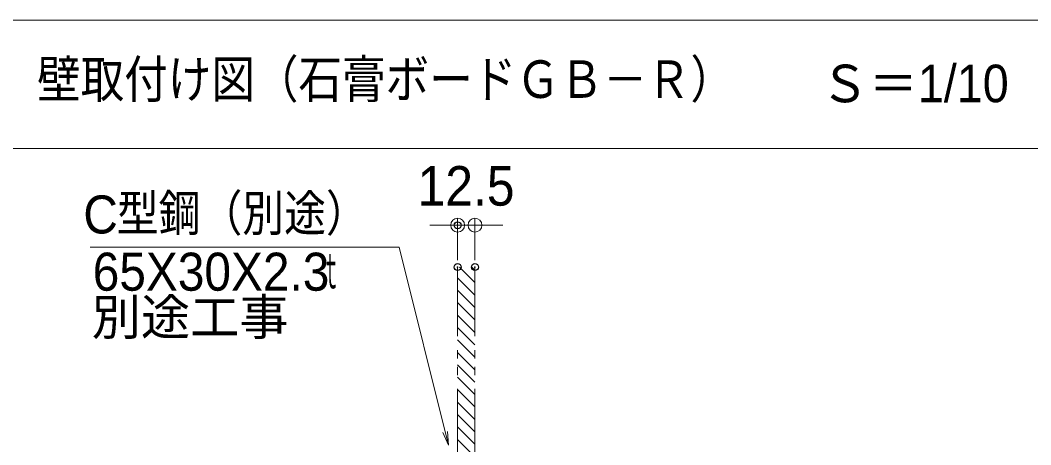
# Model space of a CAD drawing. Units: millimetres, scale not verified. Extents: x -2000 to 2000, y -1385 to 1385.
# Drawn here: x 542 to 1271, y 1078 to 1385 of the extents above; entities that cross this region are included whole.
import ezdxf
from ezdxf.enums import TextEntityAlignment as Align

# ---------------------------------------------------------------- set-up
doc = ezdxf.new("R2010")
doc.units = ezdxf.units.MM
doc.header["$LTSCALE"] = 10
doc.header["$PDMODE"] = 32
doc.header["$PDSIZE"] = 5
doc.linetypes.add('DOUBLE_CHAIN1', pattern=[8.8, 5, -1, 0.6, -0.6, 0.6, -1])
for name, color, linetype, lineweight in [('0-2_09寸法A', 3, 'Continuous', 9), ('0-3_0', 7, 'Continuous', 9), ('0-6_zumenwaku', 6, 'Continuous', 9)]:
    doc.layers.add(name, color=color, linetype=linetype, lineweight=lineweight)
doc.layers.add('0-4_Defpoints', color=7, linetype='Continuous')
doc.layers.add('0-7_moji', color=2, linetype='Continuous')
doc.styles.add('Arial', font='')
doc.styles.add('ＭＳ Ｐゴシック', font='')
doc.styles.get('Arial').set_extended_font_data('Arial')
doc.styles.get('ＭＳ Ｐゴシック').set_extended_font_data('MS PGothic')

# ---------------------------------------------------------------- blocks, each defined once
blk = doc.blocks.new('_ORIGIN')
at = {"layer": '0-3_0', "color": 3}
blk.add_line((0, 0), (-10, 0), dxfattribs=at)
blk.add_circle((0, 0), 5, dxfattribs=at)
blk = doc.blocks.new('_OPEN')
at = {"layer": '0-3_0'}
blk.add_line((0, 0), (-10, 0), dxfattribs=at)
blk.add_lwpolyline([(-10, 1.67), (0, 0), (-10, -1.67)], dxfattribs=at)

msp = doc.modelspace()

# ---------------------------------------------------------------- linework, layer by layer
at = {"layer": '0-2_09寸法A'}
for p, q in [((857.27, 1211.7), (857.27, 1241.92)), ((869.77, 1211.7), (869.77, 1241.92)), ((847.27, 1236.92), (837.27, 1236.92)), ((869.77, 1236.92), (857.27, 1236.92)), ((879.77, 1236.92), (889.77, 1236.92))]:
    msp.add_line(p, q, dxfattribs=at)
at = {"layer": '0-3_0', "color": 1, "linetype": 'DOUBLE_CHAIN1'}
for p, q in [((857.27, 1206.7), (857.27, 637.39)), ((869.77, 1206.7), (869.77, 637.39))]:
    msp.add_line(p, q, dxfattribs=at)
at = {"layer": '0-3_0'}
for p, q in [((869.77, 1195.48), (858.55, 1206.7)), ((869.77, 1204.46), (867.53, 1206.7)), ((869.77, 1186.5), (857.27, 1199)), ((869.77, 1177.52), (857.27, 1190.02)), ((869.77, 1168.54), (857.27, 1181.04)), ((869.77, 1159.55), (857.27, 1172.05)), ((869.77, 1150.57), (857.27, 1163.07)), ((869.77, 1141.59), (857.27, 1154.09)), ((869.77, 1132.61), (857.27, 1145.11)), ((869.77, 1123.63), (857.27, 1136.13)), ((869.77, 1114.65), (857.27, 1127.15)), ((869.77, 1105.67), (857.27, 1118.17)), ((869.77, 1096.69), (857.27, 1109.19)), ((869.77, 1087.71), (857.27, 1100.21)), ((869.77, 1078.73), (857.27, 1091.23)), ((869.77, 1069.75), (857.27, 1082.25))]:
    msp.add_line(p, q, dxfattribs=at)
msp.add_lwpolyline([(592.04, 1221.02), (815, 1221.02), (850.52, 1078.95)], dxfattribs=at)
at = {"layer": '0-4_Defpoints'}
for p in [(857.27, 1236.92), (857.27, 1206.7), (869.77, 1206.7)]:
    msp.add_point(p, dxfattribs=at)
at = {"layer": '0-6_zumenwaku'}
msp.add_line((-1997.87, 1292.35), (1290.13, 1292.35), dxfattribs=at)
msp.add_lwpolyline([(-1999.87, -1385.03), (2000.13, -1385.03), (2000.13, 1384.97), (-1999.87, 1384.97)], close=True, dxfattribs=at)

# ---------------------------------------------------------------- block references
at = {"layer": '0-2_09寸法A'}
msp.add_blockref('_ORIGIN', (857.27, 1236.92), dxfattribs=at)
at = {"layer": '0-2_09寸法A', "rotation": 180}
msp.add_blockref('_ORIGIN', (869.77, 1236.92), dxfattribs=at)
at = {"layer": '0-3_0', "rotation": 284.41574}
msp.add_blockref('_OPEN', (850.77, 1077.98), dxfattribs=at)

# ---------------------------------------------------------------- texts
at = {"layer": '0-2_09寸法A', "color": 1, "style": 'Arial', "width": 0.9}
msp.add_text('12.5', height=28.59, dxfattribs=at).set_placement((828.37, 1242.48), align=Align.BOTTOM_LEFT)
at = {"layer": '0-3_0'}
for s, height, style, width, p in [('型鋼（別途）', 26.03, 'ＭＳ Ｐゴシック', 0.85, (611.34, 1224.84)), ('C', 27.45, 'Arial', 0.9, (587.15, 1222.73)), ('65X30X2.3', 27.45, 'Arial', 0.9, (593.94, 1181.4)), ('ｔ', 26.03, 'ＭＳ Ｐゴシック', 0.35, (759.68, 1183.51))]:
    msp.add_text(s, height=height, dxfattribs=dict(at, style=style, width=width)).set_placement(p, align=Align.BOTTOM_LEFT)
at = {"layer": '0-3_0', "style": 'ＭＳ Ｐゴシック'}
msp.add_text('別途工事', height=26.03, dxfattribs=at).set_placement((593.23, 1149.81), align=Align.BOTTOM_LEFT)
at = {"layer": '0-7_moji', "style": 'ＭＳ Ｐゴシック'}
for s, height, width, p in [('壁取付け図（石膏ボードＧＢ－Ｒ）', 27.11, 0.85, (553.8, 1320.74)), ('Ｓ＝1/10', 27.13, 0.95, (1119.02, 1317.59))]:
    msp.add_text(s, height=height, dxfattribs=dict(at, width=width)).set_placement(p, align=Align.BOTTOM_LEFT)

doc.saveas('drawing.dxf')
